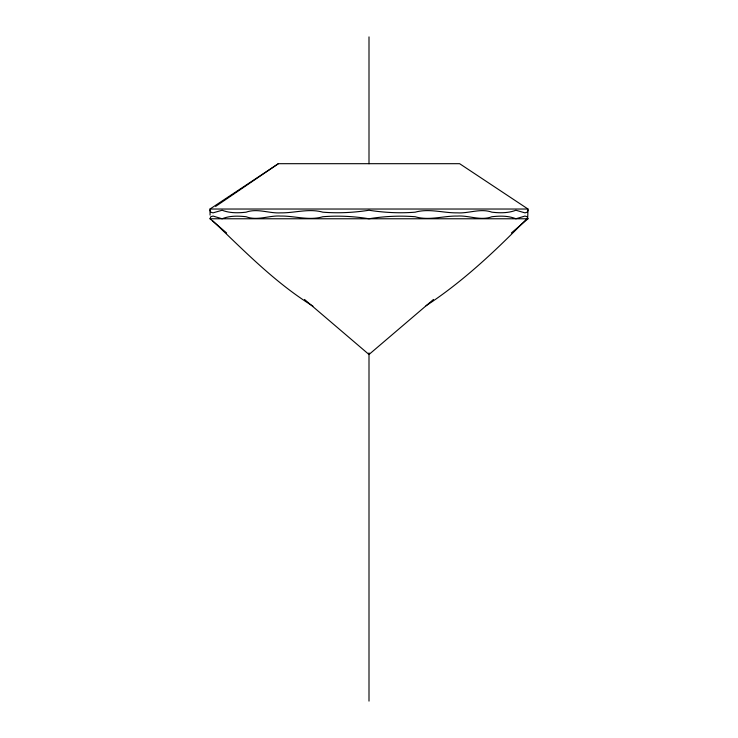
<?xml version="1.0" encoding="UTF-8"?>
<svg xmlns="http://www.w3.org/2000/svg" width="738" height="738" viewBox="0 0 738 738"><rect width="100%" height="100%" fill="white"/><g stroke="black" fill="none" stroke-linecap="round" stroke-linejoin="round"><path stroke-width="1.11" d="M210.072 215.081L209.998 209.029L278.374 163.688L459.626 163.688L528.002 209.029L527.725 216.741A5.978 5.978 0 0 1 527.006 218.642C495.982 250.366 463.261 281.399 426.02 305.772M226.621 232.968L209.998 218.771L210.764 216.732L213.051 216.068L222.11 218.771C229.721 215.653 238.06 215.837 246.086 216.732C257.525 221.068 268.946 215.265 280.661 216.068C294.868 215.8 308.798 220.911 322.857 216.732C338.262 215.524 353.751 216.262 369 218.771C384.249 216.262 399.738 215.524 415.143 216.732C429.202 220.911 443.132 215.8 457.339 216.068C469.054 215.265 480.475 221.068 491.905 216.732C499.94 215.837 508.279 215.653 515.89 218.771L524.949 216.068L527.236 216.732L528.002 218.771L511.379 232.968M528.002 210.247L527.236 212.184L524.949 212.858L515.89 210.247C508.242 213.208 499.93 213.097 491.905 212.184C480.466 208.061 469.036 213.577 457.339 212.858C443.141 213.07 429.202 208.217 415.143 212.184C399.738 213.411 384.258 212.618 369 210.247C353.742 212.618 338.262 213.411 322.857 212.184C308.798 208.217 294.859 213.07 280.661 212.858C268.964 213.577 257.525 208.061 246.086 212.184C238.06 213.097 229.758 213.208 222.11 210.247L213.051 212.858L210.764 212.184L209.998 210.247M433.501 299.444L369 354.498L304.499 299.444M278.364 163.688L215.616 206.428M209.998 209.029L528.002 209.029M209.998 218.771L528.002 218.771M312.94 306.141C275.385 283.014 244.324 250.902 212.535 220.68M369 36.9L369 163.744M369 352.856L369 701.1"/></g></svg>
